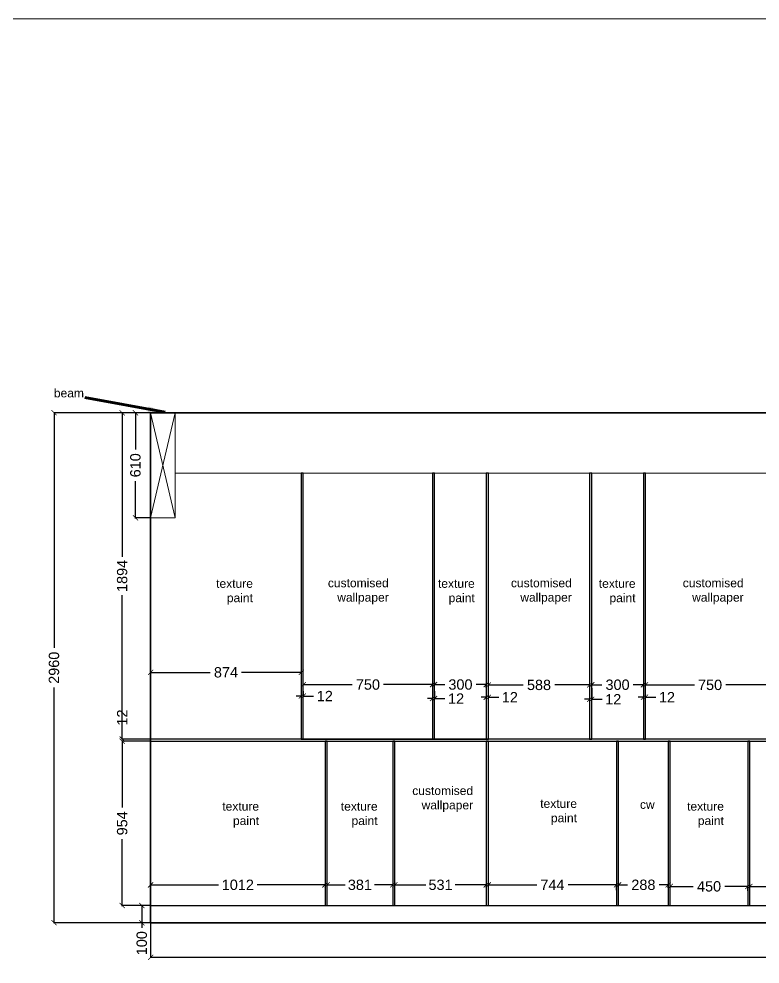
# Model space of a CAD drawing. Header units: millimetres. Extents: x 1464389 to 1998638, y -29162 to 256806.
# Drawn here: x 1528337 to 1532639, y 86230 to 91715 of the extents above; entities that cross this region are included whole.
import ezdxf

# ---------------------------------------------------------------- set-up
doc = ezdxf.new("R2010")
doc.units = ezdxf.units.MM
doc.header["$LTSCALE"] = 15
doc.header["$PDMODE"] = 35
doc.layers.get('0').update_dxf_attribs({"lineweight": 5})
for name, color, linetype, lineweight in [('dimension', 1, 'Continuous', 25), ('leader', 10, 'Continuous', 18), ('LS_DR_TEXT', 7, 'Continuous', 13), ('LS_DR_Wall', 5, 'Continuous', 35)]:
    doc.layers.add(name, color=color, linetype=linetype, lineweight=lineweight)
doc.layers.add('Furnitures', color=7, linetype='Continuous', lineweight=25, true_color=0x753b00)
doc.layers.add('LS_DR_Skirting', color=154, linetype='Continuous')
doc.layers.add('Text', color=250, linetype='Continuous')
doc.styles.add('ARIAL', font='arial.ttf')
doc.styles.add('ROMANS', font='romans.shx')
doc.dimstyles.new('MD50', dxfattribs={"dimscale": 50, "dimtxt": 1.9, "dimasz": 1.3, "dimexe": 1.3, "dimexo": 2.38, "dimgap": 1, "dimtad": 1, "dimdec": 0, "dimzin": 3, "dimdsep": 46, "dimtxsty": 'ROMANS', "dimblk": 'OBLIQUE', "dimcen": -1.9, "dimdle": 1.3, "dimclrd": 150, "dimclre": 150, "dimclrt": 256, "dimadec": 0, "dimazin": 0, "dimtfac": 1, "dimtdec": 0, "dimtix": 1, "dimtmove": 2, "dimatfit": 3, "dimfxl": 1, "dimtolj": 1, "dimtzin": 3, "dimarcsym": 0})
doc.dimstyles.new('SC-25', dxfattribs={"dimtxt": 60, "dimasz": 30, "dimexe": 0, "dimexo": 0, "dimgap": 25, "dimtad": 0, "dimdec": 0, "dimzin": 0, "dimdsep": 46, "dimtxsty": 'ARIAL', "dimblk": 'ARCHTICK', "dimcen": 0.09, "dimdle": 3, "dimclrd": 251, "dimclre": 251, "dimclrt": 1, "dimadec": 0, "dimazin": 0, "dimtfac": 1, "dimtdec": 0, "dimtofl": 0, "dimtmove": 0, "dimatfit": 2, "dimfxl": 100, "dimtolj": 1, "dimtzin": 0, "dimarcsym": 0})

# ---------------------------------------------------------------- blocks, each defined once
blk = doc.blocks.new('_ArchTick')
at = {"color": 0, "linetype": 'ByBlock', "const_width": 0.15}
blk.add_lwpolyline([(-0.5, -0.5), (0.5, 0.5)], dxfattribs=at)
blk = doc.blocks.new('*D2308')
at = {"layer": 'Defpoints', "color": 0, "ltscale": 0.25, "transparency": 16777216}
for p in [(1528541.3, 89429.5), (1529102.1, 89429.5), (1529102.1, 86469.5)]:
    blk.add_point(p, dxfattribs=at)
at = {"layer": 'dimension', "color": 251, "lineweight": -2, "ltscale": 0.25, "transparency": 16777216}
for p, q in [((1528541.3, 89432.5), (1528541.3, 88064.5)), ((1529102.1, 89429.5), (1528541.3, 89429.5)), ((1528541.3, 86466.5), (1528541.3, 87834.5)), ((1529102.1, 86469.5), (1528541.3, 86469.5))]:
    blk.add_line(p, q, dxfattribs=at)
at = {"layer": 'dimension', "color": 251, "lineweight": -2, "ltscale": 0.25, "transparency": 16777216, "xscale": 30, "yscale": 30, "zscale": 30}
for p, rotation in [((1528541.3, 89429.5), 90), ((1528541.3, 86469.5), 270)]:
    blk.add_blockref('_ArchTick', p, dxfattribs=dict(at, rotation=rotation))
at = {"layer": 'dimension', "color": 1, "ltscale": 0.25, "transparency": 16777216, "insert": (1528541.3, 87949.5), "char_height": 60, "attachment_point": 5, "rotation": 90, "style": 'ARIAL'}
blk.add_mtext('\\A1;2960', dxfattribs=at)
blk = doc.blocks.new('*D2309')
at = {"layer": 'Defpoints', "color": 0, "ltscale": 0.25, "transparency": 16777216}
for p in [(1529102.1, 89429.5), (1529013.7, 88819.5), (1529102.1, 88819.5)]:
    blk.add_point(p, dxfattribs=at)
at = {"layer": 'dimension', "color": 251, "lineweight": -2, "ltscale": 0.25, "transparency": 16777216}
for p, q in [((1529013.7, 89432.5), (1529013.7, 89215.8)), ((1529102.1, 89429.5), (1529013.7, 89429.5)), ((1529013.7, 88816.5), (1529013.7, 89033.1)), ((1529102.1, 88819.5), (1529013.7, 88819.5))]:
    blk.add_line(p, q, dxfattribs=at)
at = {"layer": 'dimension', "color": 251, "lineweight": -2, "ltscale": 0.25, "transparency": 16777216, "xscale": 30, "yscale": 30, "zscale": 30}
for p, rotation in [((1529013.7, 89429.5), 90), ((1529013.7, 88819.5), 270)]:
    blk.add_blockref('_ArchTick', p, dxfattribs=dict(at, rotation=rotation))
at = {"layer": 'dimension', "color": 1, "ltscale": 0.25, "transparency": 16777216, "insert": (1529013.7, 89124.5), "char_height": 60, "attachment_point": 5, "rotation": 90, "style": 'ARIAL'}
blk.add_mtext('\\A1;610', dxfattribs=at)
blk = doc.blocks.new('_Oblique')
at = {"color": 0, "linetype": 'ByBlock', "lineweight": -2}
blk.add_line((-0.5, -0.5), (0.5, 0.5), dxfattribs=at)
blk = doc.blocks.new('*D2310')
at = {"layer": 'Defpoints', "color": 0, "ltscale": 0.25, "transparency": 16777216}
for p in [(1529102.1, 86469.5), (1537380.1, 86469.5), (1537380.1, 86269.1)]:
    blk.add_point(p, dxfattribs=at)
at = {"layer": 'dimension', "color": 251, "lineweight": -2, "ltscale": 0.25, "transparency": 16777216}
for p, q in [((1529102.1, 86469.5), (1529102.1, 86269.1)), ((1537380.1, 86469.5), (1537380.1, 86269.1)), ((1529099.1, 86269.1), (1533126.4, 86269.1)), ((1537383.1, 86269.1), (1533355.8, 86269.1))]:
    blk.add_line(p, q, dxfattribs=at)
at = {"layer": 'dimension', "color": 251, "lineweight": -2, "ltscale": 0.25, "transparency": 16777216, "xscale": 30, "yscale": 30, "zscale": 30, "rotation": 180}
blk.add_blockref('_ArchTick', (1529102.1, 86269.1), dxfattribs=at)
at = {"layer": 'dimension', "color": 251, "lineweight": -2, "ltscale": 0.25, "transparency": 16777216, "xscale": 30, "yscale": 30, "zscale": 30}
blk.add_blockref('_ArchTick', (1537380.1, 86269.1), dxfattribs=at)
at = {"layer": 'dimension', "color": 1, "ltscale": 0.25, "transparency": 16777216, "insert": (1533241.1, 86269.1), "char_height": 60, "attachment_point": 5, "style": 'ARIAL'}
blk.add_mtext('\\A1;8278', dxfattribs=at)
blk = doc.blocks.new('*D2311')
at = {"layer": 'Defpoints', "color": 0, "ltscale": 0.25, "transparency": 16777216}
for p in [(1529102.1, 86569.7), (1529050.5, 86469.5), (1529102.1, 86469.5)]:
    blk.add_point(p, dxfattribs=at)
at = {"layer": 'dimension', "color": 251, "lineweight": -2, "ltscale": 0.25, "transparency": 16777216}
for p, q in [((1529050.5, 86572.7), (1529050.5, 86469.5)), ((1529102.1, 86569.7), (1529050.5, 86569.7)), ((1529102.1, 86469.5), (1529050.5, 86469.5)), ((1529050.5, 86469.5), (1529050.5, 86439.5))]:
    blk.add_line(p, q, dxfattribs=at)
at = {"layer": 'dimension', "color": 251, "lineweight": -2, "ltscale": 0.25, "transparency": 16777216, "xscale": 30, "yscale": 30, "zscale": 30}
for p, rotation in [((1529050.5, 86569.7), 90), ((1529050.5, 86469.5), 270)]:
    blk.add_blockref('_ArchTick', p, dxfattribs=dict(at, rotation=rotation))
at = {"layer": 'dimension', "color": 1, "ltscale": 0.25, "transparency": 16777216, "insert": (1529050.5, 86351.1), "char_height": 60, "attachment_point": 5, "rotation": 90, "style": 'ARIAL'}
blk.add_mtext('\\A1;100', dxfattribs=at)
blk = doc.blocks.new('*D2312')
at = {"layer": 'Defpoints', "color": 0, "ltscale": 0.25, "transparency": 16777216}
for p in [(1528936.9, 87523.7), (1529102.1, 87523.7), (1529102.1, 86569.7)]:
    blk.add_point(p, dxfattribs=at)
at = {"layer": 'dimension', "color": 251, "lineweight": -2, "ltscale": 0.25, "transparency": 16777216}
for p, q in [((1528936.9, 87526.7), (1528936.9, 87137.9)), ((1529102.1, 87523.7), (1528936.9, 87523.7)), ((1528936.9, 86566.7), (1528936.9, 86955.6)), ((1529102.1, 86569.7), (1528936.9, 86569.7))]:
    blk.add_line(p, q, dxfattribs=at)
at = {"layer": 'dimension', "color": 251, "lineweight": -2, "ltscale": 0.25, "transparency": 16777216, "xscale": 30, "yscale": 30, "zscale": 30}
for p, rotation in [((1528936.9, 87523.7), 90), ((1528936.9, 86569.7), 270)]:
    blk.add_blockref('_ArchTick', p, dxfattribs=dict(at, rotation=rotation))
at = {"layer": 'dimension', "color": 1, "ltscale": 0.25, "transparency": 16777216, "insert": (1528936.9, 87046.7), "char_height": 60, "attachment_point": 5, "rotation": 90, "style": 'ARIAL'}
blk.add_mtext('\\A1;954', dxfattribs=at)
blk = doc.blocks.new('*D2313')
at = {"layer": 'Defpoints', "color": 0, "ltscale": 0.25, "transparency": 16777216}
for p in [(1528936.9, 87535.7), (1529102.1, 87535.7), (1529102.1, 87523.7)]:
    blk.add_point(p, dxfattribs=at)
at = {"layer": 'dimension', "color": 251, "lineweight": -2, "ltscale": 0.25, "transparency": 16777216}
for p, q in [((1528936.9, 87535.7), (1528936.9, 87595.7)), ((1529102.1, 87535.7), (1528936.9, 87535.7)), ((1529102.1, 87523.7), (1528936.9, 87523.7)), ((1528936.9, 87523.7), (1528936.9, 87493.7))]:
    blk.add_line(p, q, dxfattribs=at)
at = {"layer": 'dimension', "color": 251, "lineweight": -2, "ltscale": 0.25, "transparency": 16777216, "xscale": 30, "yscale": 30, "zscale": 30}
for p, rotation in [((1528936.9, 87535.7), 270), ((1528936.9, 87523.7), 90)]:
    blk.add_blockref('_ArchTick', p, dxfattribs=dict(at, rotation=rotation))
at = {"layer": 'dimension', "color": 1, "ltscale": 0.25, "transparency": 16777216, "insert": (1528936.9, 87660.6), "char_height": 60, "attachment_point": 5, "rotation": 90, "style": 'ARIAL'}
blk.add_mtext('\\A1;12', dxfattribs=at)
blk = doc.blocks.new('*D1645')
at = {"layer": 'Defpoints', "color": 0, "ltscale": 0.25, "transparency": 16777216}
for p in [(1528936.9, 89429.5), (1529102.1, 89429.5), (1529102.1, 87535.7)]:
    blk.add_point(p, dxfattribs=at)
at = {"layer": 'dimension', "color": 251, "lineweight": -2, "ltscale": 0.25, "transparency": 16777216}
for p, q in [((1528936.9, 89432.5), (1528936.9, 88594.2)), ((1529102.1, 89429.5), (1528936.9, 89429.5)), ((1528936.9, 87532.7), (1528936.9, 88371)), ((1529102.1, 87535.7), (1528936.9, 87535.7))]:
    blk.add_line(p, q, dxfattribs=at)
at = {"layer": 'dimension', "color": 251, "lineweight": -2, "ltscale": 0.25, "transparency": 16777216, "xscale": 30, "yscale": 30, "zscale": 30}
for p, rotation in [((1528936.9, 89429.5), 90), ((1528936.9, 87535.7), 270)]:
    blk.add_blockref('_ArchTick', p, dxfattribs=dict(at, rotation=rotation))
at = {"layer": 'dimension', "color": 1, "ltscale": 0.25, "transparency": 16777216, "insert": (1528936.9, 88482.6), "char_height": 60, "attachment_point": 5, "rotation": 90, "style": 'ARIAL'}
blk.add_mtext('\\A1;1894', dxfattribs=at)
blk = doc.blocks.new('*D2314')
at = {"layer": 'Defpoints', "color": 0, "ltscale": 0.25, "transparency": 16777216}
for p in [(1529102.1, 87949.5), (1529976.1, 87949.5), (1529976.1, 87922.7)]:
    blk.add_point(p, dxfattribs=at)
at = {"layer": 'dimension', "color": 251, "lineweight": -2, "ltscale": 0.25, "transparency": 16777216}
for p, q in [((1529102.1, 87949.5), (1529102.1, 87922.7)), ((1529976.1, 87949.5), (1529976.1, 87922.7)), ((1529099.1, 87922.7), (1529447.9, 87922.7)), ((1529979.1, 87922.7), (1529630.3, 87922.7))]:
    blk.add_line(p, q, dxfattribs=at)
at = {"layer": 'dimension', "color": 251, "lineweight": -2, "ltscale": 0.25, "transparency": 16777216, "xscale": 30, "yscale": 30, "zscale": 30, "rotation": 180}
blk.add_blockref('_ArchTick', (1529102.1, 87922.7), dxfattribs=at)
at = {"layer": 'dimension', "color": 251, "lineweight": -2, "ltscale": 0.25, "transparency": 16777216, "xscale": 30, "yscale": 30, "zscale": 30}
blk.add_blockref('_ArchTick', (1529976.1, 87922.7), dxfattribs=at)
at = {"layer": 'dimension', "color": 1, "ltscale": 0.25, "transparency": 16777216, "insert": (1529539.1, 87922.7), "char_height": 60, "attachment_point": 5, "style": 'ARIAL'}
blk.add_mtext('\\A1;874', dxfattribs=at)
blk = doc.blocks.new('*D2315')
at = {"layer": 'Defpoints', "color": 0, "ltscale": 0.25, "transparency": 16777216}
for p in [(1529976.1, 87814.6), (1529988.1, 87814.6), (1529988.1, 87785.5)]:
    blk.add_point(p, dxfattribs=at)
at = {"layer": 'dimension', "color": 251, "lineweight": -2, "ltscale": 0.25, "transparency": 16777216}
for p, q in [((1529976.1, 87785.5), (1529946.1, 87785.5)), ((1529976.1, 87814.6), (1529976.1, 87785.5)), ((1529988.1, 87814.6), (1529988.1, 87785.5)), ((1529988.1, 87785.5), (1530048.1, 87785.5))]:
    blk.add_line(p, q, dxfattribs=at)
at = {"layer": 'dimension', "color": 251, "lineweight": -2, "ltscale": 0.25, "transparency": 16777216, "xscale": 30, "yscale": 30, "zscale": 30}
blk.add_blockref('_ArchTick', (1529976.1, 87785.5), dxfattribs=at)
at = {"layer": 'dimension', "color": 251, "lineweight": -2, "ltscale": 0.25, "transparency": 16777216, "xscale": 30, "yscale": 30, "zscale": 30, "rotation": 180}
blk.add_blockref('_ArchTick', (1529988.1, 87785.5), dxfattribs=at)
at = {"layer": 'dimension', "color": 1, "ltscale": 0.25, "transparency": 16777216, "insert": (1530112.9, 87785.5), "char_height": 60, "attachment_point": 5, "style": 'ARIAL'}
blk.add_mtext('\\A1;12', dxfattribs=at)
blk = doc.blocks.new('*D2316')
at = {"layer": 'Defpoints', "color": 0, "ltscale": 0.25, "transparency": 16777216}
for p in [(1529988.1, 87848.8), (1530738.1, 87851.7), (1530738.1, 87848.8)]:
    blk.add_point(p, dxfattribs=at)
at = {"layer": 'dimension', "color": 251, "lineweight": -2, "ltscale": 0.25, "transparency": 16777216}
for p, q in [((1529985.1, 87851.7), (1530272.2, 87851.7)), ((1529988.1, 87848.8), (1529988.1, 87851.7)), ((1530741.1, 87851.7), (1530454, 87851.7)), ((1530738.1, 87848.8), (1530738.1, 87851.7))]:
    blk.add_line(p, q, dxfattribs=at)
at = {"layer": 'dimension', "color": 251, "lineweight": -2, "ltscale": 0.25, "transparency": 16777216, "xscale": 30, "yscale": 30, "zscale": 30, "rotation": 180}
blk.add_blockref('_ArchTick', (1529988.1, 87851.7), dxfattribs=at)
at = {"layer": 'dimension', "color": 251, "lineweight": -2, "ltscale": 0.25, "transparency": 16777216, "xscale": 30, "yscale": 30, "zscale": 30}
blk.add_blockref('_ArchTick', (1530738.1, 87851.7), dxfattribs=at)
at = {"layer": 'dimension', "color": 1, "ltscale": 0.25, "transparency": 16777216, "insert": (1530363.1, 87851.7), "char_height": 60, "attachment_point": 5, "style": 'ARIAL'}
blk.add_mtext('\\A1;750', dxfattribs=at)
blk = doc.blocks.new('*D2317')
at = {"layer": 'Defpoints', "color": 0, "ltscale": 0.25, "transparency": 16777216}
for p in [(1530738.1, 87813.7), (1530750.1, 87813.7), (1530750.1, 87770.6)]:
    blk.add_point(p, dxfattribs=at)
at = {"layer": 'dimension', "color": 251, "lineweight": -2, "ltscale": 0.25, "transparency": 16777216}
for p, q in [((1530738.1, 87770.6), (1530708.1, 87770.6)), ((1530738.1, 87813.7), (1530738.1, 87770.6)), ((1530750.1, 87813.7), (1530750.1, 87770.6)), ((1530750.1, 87770.6), (1530810.1, 87770.6))]:
    blk.add_line(p, q, dxfattribs=at)
at = {"layer": 'dimension', "color": 251, "lineweight": -2, "ltscale": 0.25, "transparency": 16777216, "xscale": 30, "yscale": 30, "zscale": 30}
blk.add_blockref('_ArchTick', (1530738.1, 87770.6), dxfattribs=at)
at = {"layer": 'dimension', "color": 251, "lineweight": -2, "ltscale": 0.25, "transparency": 16777216, "xscale": 30, "yscale": 30, "zscale": 30, "rotation": 180}
blk.add_blockref('_ArchTick', (1530750.1, 87770.6), dxfattribs=at)
at = {"layer": 'dimension', "color": 1, "ltscale": 0.25, "transparency": 16777216, "insert": (1530874.9, 87770.6), "char_height": 60, "attachment_point": 5, "style": 'ARIAL'}
blk.add_mtext('\\A1;12', dxfattribs=at)
blk = doc.blocks.new('*D2318')
at = {"layer": 'Defpoints', "color": 0, "ltscale": 0.25, "transparency": 16777216}
for p in [(1530750.1, 87835.3), (1531050.1, 87851.9), (1531050.1, 87835.3)]:
    blk.add_point(p, dxfattribs=at)
at = {"layer": 'dimension', "color": 251, "lineweight": -2, "ltscale": 0.25, "transparency": 16777216}
for p, q in [((1530747.1, 87851.9), (1530808.9, 87851.9)), ((1530750.1, 87835.3), (1530750.1, 87851.9)), ((1531053.1, 87851.9), (1530991.3, 87851.9)), ((1531050.1, 87835.3), (1531050.1, 87851.9))]:
    blk.add_line(p, q, dxfattribs=at)
at = {"layer": 'dimension', "color": 251, "lineweight": -2, "ltscale": 0.25, "transparency": 16777216, "xscale": 30, "yscale": 30, "zscale": 30, "rotation": 180}
blk.add_blockref('_ArchTick', (1530750.1, 87851.9), dxfattribs=at)
at = {"layer": 'dimension', "color": 251, "lineweight": -2, "ltscale": 0.25, "transparency": 16777216, "xscale": 30, "yscale": 30, "zscale": 30}
blk.add_blockref('_ArchTick', (1531050.1, 87851.9), dxfattribs=at)
at = {"layer": 'dimension', "color": 1, "ltscale": 0.25, "transparency": 16777216, "insert": (1530900.1, 87851.9), "char_height": 60, "attachment_point": 5, "style": 'ARIAL'}
blk.add_mtext('\\A1;300', dxfattribs=at)
blk = doc.blocks.new('*D2319')
at = {"layer": 'Defpoints', "color": 0, "ltscale": 0.25, "transparency": 16777216}
for p in [(1531050.1, 87779.2), (1531062.1, 87779.2), (1531062.1, 87778.5)]:
    blk.add_point(p, dxfattribs=at)
at = {"layer": 'dimension', "color": 251, "lineweight": -2, "ltscale": 0.25, "transparency": 16777216}
for p, q in [((1531050.1, 87778.5), (1531020.1, 87778.5)), ((1531050.1, 87779.2), (1531050.1, 87778.5)), ((1531062.1, 87779.2), (1531062.1, 87778.5)), ((1531062.1, 87778.5), (1531122.1, 87778.5))]:
    blk.add_line(p, q, dxfattribs=at)
at = {"layer": 'dimension', "color": 251, "lineweight": -2, "ltscale": 0.25, "transparency": 16777216, "xscale": 30, "yscale": 30, "zscale": 30}
blk.add_blockref('_ArchTick', (1531050.1, 87778.5), dxfattribs=at)
at = {"layer": 'dimension', "color": 251, "lineweight": -2, "ltscale": 0.25, "transparency": 16777216, "xscale": 30, "yscale": 30, "zscale": 30, "rotation": 180}
blk.add_blockref('_ArchTick', (1531062.1, 87778.5), dxfattribs=at)
at = {"layer": 'dimension', "color": 1, "ltscale": 0.25, "transparency": 16777216, "insert": (1531186.9, 87778.5), "char_height": 60, "attachment_point": 5, "style": 'ARIAL'}
blk.add_mtext('\\A1;12', dxfattribs=at)
blk = doc.blocks.new('*D2320')
at = {"layer": 'Defpoints', "color": 0, "ltscale": 0.25, "transparency": 16777216}
for p in [(1531062.1, 87844.9), (1531650.1, 87849.7), (1531650.1, 87844.9)]:
    blk.add_point(p, dxfattribs=at)
at = {"layer": 'dimension', "color": 251, "lineweight": -2, "ltscale": 0.25, "transparency": 16777216}
for p, q in [((1531059.1, 87849.7), (1531264.8, 87849.7)), ((1531062.1, 87844.9), (1531062.1, 87849.7)), ((1531653.1, 87849.7), (1531447.4, 87849.7)), ((1531650.1, 87844.9), (1531650.1, 87849.7))]:
    blk.add_line(p, q, dxfattribs=at)
at = {"layer": 'dimension', "color": 251, "lineweight": -2, "ltscale": 0.25, "transparency": 16777216, "xscale": 30, "yscale": 30, "zscale": 30, "rotation": 180}
blk.add_blockref('_ArchTick', (1531062.1, 87849.7), dxfattribs=at)
at = {"layer": 'dimension', "color": 251, "lineweight": -2, "ltscale": 0.25, "transparency": 16777216, "xscale": 30, "yscale": 30, "zscale": 30}
blk.add_blockref('_ArchTick', (1531650.1, 87849.7), dxfattribs=at)
at = {"layer": 'dimension', "color": 1, "ltscale": 0.25, "transparency": 16777216, "insert": (1531356.1, 87849.7), "char_height": 60, "attachment_point": 5, "style": 'ARIAL'}
blk.add_mtext('\\A1;588', dxfattribs=at)
blk = doc.blocks.new('*D2321')
at = {"layer": 'Defpoints', "color": 0, "ltscale": 0.25, "transparency": 16777216}
for p in [(1531650.1, 87831.7), (1531662.1, 87831.7), (1531662.1, 87766.6)]:
    blk.add_point(p, dxfattribs=at)
at = {"layer": 'dimension', "color": 251, "lineweight": -2, "ltscale": 0.25, "transparency": 16777216}
for p, q in [((1531650.1, 87831.7), (1531650.1, 87766.6)), ((1531662.1, 87831.7), (1531662.1, 87766.6)), ((1531650.1, 87766.6), (1531620.1, 87766.6)), ((1531662.1, 87766.6), (1531722.1, 87766.6))]:
    blk.add_line(p, q, dxfattribs=at)
at = {"layer": 'dimension', "color": 251, "lineweight": -2, "ltscale": 0.25, "transparency": 16777216, "xscale": 30, "yscale": 30, "zscale": 30}
blk.add_blockref('_ArchTick', (1531650.1, 87766.6), dxfattribs=at)
at = {"layer": 'dimension', "color": 251, "lineweight": -2, "ltscale": 0.25, "transparency": 16777216, "xscale": 30, "yscale": 30, "zscale": 30, "rotation": 180}
blk.add_blockref('_ArchTick', (1531662.1, 87766.6), dxfattribs=at)
at = {"layer": 'dimension', "color": 1, "ltscale": 0.25, "transparency": 16777216, "insert": (1531786.9, 87766.6), "char_height": 60, "attachment_point": 5, "style": 'ARIAL'}
blk.add_mtext('\\A1;12', dxfattribs=at)
blk = doc.blocks.new('*D2322')
at = {"layer": 'Defpoints', "color": 0, "ltscale": 0.25, "transparency": 16777216}
for p in [(1531662.1, 87840.1), (1531962.1, 87850.8), (1531962.1, 87840.1)]:
    blk.add_point(p, dxfattribs=at)
at = {"layer": 'dimension', "color": 251, "lineweight": -2, "ltscale": 0.25, "transparency": 16777216}
for p, q in [((1531659.1, 87850.8), (1531720.9, 87850.8)), ((1531662.1, 87840.1), (1531662.1, 87850.8)), ((1531965.1, 87850.8), (1531903.3, 87850.8)), ((1531962.1, 87840.1), (1531962.1, 87850.8))]:
    blk.add_line(p, q, dxfattribs=at)
at = {"layer": 'dimension', "color": 251, "lineweight": -2, "ltscale": 0.25, "transparency": 16777216, "xscale": 30, "yscale": 30, "zscale": 30, "rotation": 180}
blk.add_blockref('_ArchTick', (1531662.1, 87850.8), dxfattribs=at)
at = {"layer": 'dimension', "color": 251, "lineweight": -2, "ltscale": 0.25, "transparency": 16777216, "xscale": 30, "yscale": 30, "zscale": 30}
blk.add_blockref('_ArchTick', (1531962.1, 87850.8), dxfattribs=at)
at = {"layer": 'dimension', "color": 1, "ltscale": 0.25, "transparency": 16777216, "insert": (1531812.1, 87850.8), "char_height": 60, "attachment_point": 5, "style": 'ARIAL'}
blk.add_mtext('\\A1;300', dxfattribs=at)
blk = doc.blocks.new('*D2323')
at = {"layer": 'Defpoints', "color": 0, "ltscale": 0.25, "transparency": 16777216}
for p in [(1531962.1, 87777.8), (1531974.1, 87778.8), (1531974.1, 87777.8)]:
    blk.add_point(p, dxfattribs=at)
at = {"layer": 'dimension', "color": 251, "lineweight": -2, "ltscale": 0.25, "transparency": 16777216}
for p, q in [((1531962.1, 87778.8), (1531932.1, 87778.8)), ((1531962.1, 87777.8), (1531962.1, 87778.8)), ((1531974.1, 87777.8), (1531974.1, 87778.8)), ((1531974.1, 87778.8), (1532034.1, 87778.8))]:
    blk.add_line(p, q, dxfattribs=at)
at = {"layer": 'dimension', "color": 251, "lineweight": -2, "ltscale": 0.25, "transparency": 16777216, "xscale": 30, "yscale": 30, "zscale": 30}
blk.add_blockref('_ArchTick', (1531962.1, 87778.8), dxfattribs=at)
at = {"layer": 'dimension', "color": 251, "lineweight": -2, "ltscale": 0.25, "transparency": 16777216, "xscale": 30, "yscale": 30, "zscale": 30, "rotation": 180}
blk.add_blockref('_ArchTick', (1531974.1, 87778.8), dxfattribs=at)
at = {"layer": 'dimension', "color": 1, "ltscale": 0.25, "transparency": 16777216, "insert": (1532098.9, 87778.8), "char_height": 60, "attachment_point": 5, "style": 'ARIAL'}
blk.add_mtext('\\A1;12', dxfattribs=at)
blk = doc.blocks.new('*D2324')
at = {"layer": 'Defpoints', "color": 0, "ltscale": 0.25, "transparency": 16777216}
for p in [(1531974.1, 87844.4), (1532724.1, 87849.8), (1532724.1, 87844.4)]:
    blk.add_point(p, dxfattribs=at)
at = {"layer": 'dimension', "color": 251, "lineweight": -2, "ltscale": 0.25, "transparency": 16777216}
for p, q in [((1531971.1, 87849.8), (1532258.2, 87849.8)), ((1531974.1, 87844.4), (1531974.1, 87849.8)), ((1532727.1, 87849.8), (1532440, 87849.8)), ((1532724.1, 87844.4), (1532724.1, 87849.8))]:
    blk.add_line(p, q, dxfattribs=at)
at = {"layer": 'dimension', "color": 251, "lineweight": -2, "ltscale": 0.25, "transparency": 16777216, "xscale": 30, "yscale": 30, "zscale": 30, "rotation": 180}
blk.add_blockref('_ArchTick', (1531974.1, 87849.8), dxfattribs=at)
at = {"layer": 'dimension', "color": 251, "lineweight": -2, "ltscale": 0.25, "transparency": 16777216, "xscale": 30, "yscale": 30, "zscale": 30}
blk.add_blockref('_ArchTick', (1532724.1, 87849.8), dxfattribs=at)
at = {"layer": 'dimension', "color": 1, "ltscale": 0.25, "transparency": 16777216, "insert": (1532349.1, 87849.8), "char_height": 60, "attachment_point": 5, "style": 'ARIAL'}
blk.add_mtext('\\A1;750', dxfattribs=at)
blk = doc.blocks.new('*D2341')
at = {"layer": 'Defpoints', "color": 0, "ltscale": 0.25, "transparency": 16777216}
for p in [(1529102.1, 86697.4), (1530114.1, 86697.4), (1530114.1, 86689.6)]:
    blk.add_point(p, dxfattribs=at)
at = {"layer": 'dimension', "color": 251, "lineweight": -2, "ltscale": 0.25, "transparency": 16777216}
for p, q in [((1529099.1, 86689.6), (1529496.6, 86689.6)), ((1529102.1, 86697.4), (1529102.1, 86689.6)), ((1530117.1, 86689.6), (1529719.6, 86689.6)), ((1530114.1, 86697.4), (1530114.1, 86689.6))]:
    blk.add_line(p, q, dxfattribs=at)
at = {"layer": 'dimension', "color": 251, "lineweight": -2, "ltscale": 0.25, "transparency": 16777216, "xscale": 30, "yscale": 30, "zscale": 30, "rotation": 180}
blk.add_blockref('_ArchTick', (1529102.1, 86689.6), dxfattribs=at)
at = {"layer": 'dimension', "color": 251, "lineweight": -2, "ltscale": 0.25, "transparency": 16777216, "xscale": 30, "yscale": 30, "zscale": 30}
blk.add_blockref('_ArchTick', (1530114.1, 86689.6), dxfattribs=at)
at = {"layer": 'dimension', "color": 1, "ltscale": 0.25, "transparency": 16777216, "insert": (1529608.1, 86689.6), "char_height": 60, "attachment_point": 5, "style": 'ARIAL'}
blk.add_mtext('\\A1;1012', dxfattribs=at)
blk = doc.blocks.new('*D2342')
at = {"layer": 'Defpoints', "color": 0, "ltscale": 0.25, "transparency": 16777216}
for p in [(1530126.1, 86689.6), (1530507.1, 86689.6), (1530507.1, 86689.6)]:
    blk.add_point(p, dxfattribs=at)
at = {"layer": 'dimension', "color": 251, "lineweight": -2, "ltscale": 0.25, "transparency": 16777216}
for p, q in [((1530123.1, 86689.6), (1530231.1, 86689.6)), ((1530510.1, 86689.6), (1530402.1, 86689.6))]:
    blk.add_line(p, q, dxfattribs=at)
at = {"layer": 'dimension', "color": 251, "lineweight": -2, "ltscale": 0.25, "transparency": 16777216, "xscale": 30, "yscale": 30, "zscale": 30, "rotation": 180}
blk.add_blockref('_ArchTick', (1530126.1, 86689.6), dxfattribs=at)
at = {"layer": 'dimension', "color": 251, "lineweight": -2, "ltscale": 0.25, "transparency": 16777216, "xscale": 30, "yscale": 30, "zscale": 30}
blk.add_blockref('_ArchTick', (1530507.1, 86689.6), dxfattribs=at)
at = {"layer": 'dimension', "color": 1, "ltscale": 0.25, "transparency": 16777216, "insert": (1530316.6, 86689.6), "char_height": 60, "attachment_point": 5, "style": 'ARIAL'}
blk.add_mtext('\\A1;381', dxfattribs=at)
blk = doc.blocks.new('*D2343')
at = {"layer": 'Defpoints', "color": 0, "ltscale": 0.25, "transparency": 16777216}
for p in [(1530519.1, 86689.6), (1531050.1, 86689.6), (1531050.1, 86689.6)]:
    blk.add_point(p, dxfattribs=at)
at = {"layer": 'dimension', "color": 251, "lineweight": -2, "ltscale": 0.25, "transparency": 16777216}
for p, q in [((1530516.1, 86689.6), (1530699.1, 86689.6)), ((1531053.1, 86689.6), (1530870.1, 86689.6))]:
    blk.add_line(p, q, dxfattribs=at)
at = {"layer": 'dimension', "color": 251, "lineweight": -2, "ltscale": 0.25, "transparency": 16777216, "xscale": 30, "yscale": 30, "zscale": 30, "rotation": 180}
blk.add_blockref('_ArchTick', (1530519.1, 86689.6), dxfattribs=at)
at = {"layer": 'dimension', "color": 251, "lineweight": -2, "ltscale": 0.25, "transparency": 16777216, "xscale": 30, "yscale": 30, "zscale": 30}
blk.add_blockref('_ArchTick', (1531050.1, 86689.6), dxfattribs=at)
at = {"layer": 'dimension', "color": 1, "ltscale": 0.25, "transparency": 16777216, "insert": (1530784.6, 86689.6), "char_height": 60, "attachment_point": 5, "style": 'ARIAL'}
blk.add_mtext('\\A1;531', dxfattribs=at)
blk = doc.blocks.new('*D2344')
at = {"layer": 'Defpoints', "color": 0, "ltscale": 0.25, "transparency": 16777216}
for p in [(1531806.1, 86689.6), (1531062.1, 86659.5), (1531806.1, 86659.5)]:
    blk.add_point(p, dxfattribs=at)
at = {"layer": 'dimension', "color": 251, "lineweight": -2, "ltscale": 0.25, "transparency": 16777216}
for p, q in [((1531059.1, 86689.6), (1531343.2, 86689.6)), ((1531062.1, 86659.5), (1531062.1, 86689.6)), ((1531809.1, 86689.6), (1531525, 86689.6)), ((1531806.1, 86659.5), (1531806.1, 86689.6))]:
    blk.add_line(p, q, dxfattribs=at)
at = {"layer": 'dimension', "color": 251, "lineweight": -2, "ltscale": 0.25, "transparency": 16777216, "xscale": 30, "yscale": 30, "zscale": 30, "rotation": 180}
blk.add_blockref('_ArchTick', (1531062.1, 86689.6), dxfattribs=at)
at = {"layer": 'dimension', "color": 251, "lineweight": -2, "ltscale": 0.25, "transparency": 16777216, "xscale": 30, "yscale": 30, "zscale": 30}
blk.add_blockref('_ArchTick', (1531806.1, 86689.6), dxfattribs=at)
at = {"layer": 'dimension', "color": 1, "ltscale": 0.25, "transparency": 16777216, "insert": (1531434.1, 86689.6), "char_height": 60, "attachment_point": 5, "style": 'ARIAL'}
blk.add_mtext('\\A1;744', dxfattribs=at)
blk = doc.blocks.new('*D2345')
at = {"layer": 'Defpoints', "color": 0, "ltscale": 0.25, "transparency": 16777216}
for p in [(1531818.1, 86671.5), (1532106.1, 86689.6), (1532106.1, 86671.5)]:
    blk.add_point(p, dxfattribs=at)
at = {"layer": 'dimension', "color": 251, "lineweight": -2, "ltscale": 0.25, "transparency": 16777216}
for p, q in [((1531815.1, 86689.6), (1531870.2, 86689.6)), ((1531818.1, 86671.5), (1531818.1, 86689.6)), ((1532109.1, 86689.6), (1532054, 86689.6)), ((1532106.1, 86671.5), (1532106.1, 86689.6))]:
    blk.add_line(p, q, dxfattribs=at)
at = {"layer": 'dimension', "color": 251, "lineweight": -2, "ltscale": 0.25, "transparency": 16777216, "xscale": 30, "yscale": 30, "zscale": 30, "rotation": 180}
blk.add_blockref('_ArchTick', (1531818.1, 86689.6), dxfattribs=at)
at = {"layer": 'dimension', "color": 251, "lineweight": -2, "ltscale": 0.25, "transparency": 16777216, "xscale": 30, "yscale": 30, "zscale": 30}
blk.add_blockref('_ArchTick', (1532106.1, 86689.6), dxfattribs=at)
at = {"layer": 'dimension', "color": 1, "ltscale": 0.25, "transparency": 16777216, "insert": (1531962.1, 86689.6), "char_height": 60, "attachment_point": 5, "style": 'ARIAL'}
blk.add_mtext('\\A1;288', dxfattribs=at)
blk = doc.blocks.new('*D2346')
at = {"layer": 'Defpoints', "color": 0, "ltscale": 0.25, "transparency": 16777216}
for p in [(1532568.1, 86680.6), (1532118.1, 86654.9), (1532568.1, 86654.9)]:
    blk.add_point(p, dxfattribs=at)
at = {"layer": 'dimension', "color": 251, "lineweight": -2, "ltscale": 0.25, "transparency": 16777216}
for p, q in [((1532115.1, 86680.6), (1532250.7, 86680.6)), ((1532118.1, 86654.9), (1532118.1, 86680.6)), ((1532571.1, 86680.6), (1532435.5, 86680.6)), ((1532568.1, 86654.9), (1532568.1, 86680.6))]:
    blk.add_line(p, q, dxfattribs=at)
at = {"layer": 'dimension', "color": 251, "lineweight": -2, "ltscale": 0.25, "transparency": 16777216, "xscale": 30, "yscale": 30, "zscale": 30, "rotation": 180}
blk.add_blockref('_ArchTick', (1532118.1, 86680.6), dxfattribs=at)
at = {"layer": 'dimension', "color": 251, "lineweight": -2, "ltscale": 0.25, "transparency": 16777216, "xscale": 30, "yscale": 30, "zscale": 30}
blk.add_blockref('_ArchTick', (1532568.1, 86680.6), dxfattribs=at)
at = {"layer": 'dimension', "color": 1, "ltscale": 0.25, "transparency": 16777216, "insert": (1532343.1, 86680.6), "char_height": 60, "attachment_point": 5, "style": 'ARIAL'}
blk.add_mtext('\\A1;450', dxfattribs=at)
blk = doc.blocks.new('*D2347')
at = {"layer": 'Defpoints', "color": 0, "ltscale": 0.25, "transparency": 16777216}
for p in [(1533324.1, 86680.6), (1532580.1, 86657.3), (1533324.1, 86657.3)]:
    blk.add_point(p, dxfattribs=at)
at = {"layer": 'dimension', "color": 251, "lineweight": -2, "ltscale": 0.25, "transparency": 16777216}
for p, q in [((1532577.1, 86680.6), (1532861.2, 86680.6)), ((1532580.1, 86657.3), (1532580.1, 86680.6)), ((1533327.1, 86680.6), (1533043, 86680.6)), ((1533324.1, 86657.3), (1533324.1, 86680.6))]:
    blk.add_line(p, q, dxfattribs=at)
at = {"layer": 'dimension', "color": 251, "lineweight": -2, "ltscale": 0.25, "transparency": 16777216, "xscale": 30, "yscale": 30, "zscale": 30, "rotation": 180}
blk.add_blockref('_ArchTick', (1532580.1, 86680.6), dxfattribs=at)
at = {"layer": 'dimension', "color": 251, "lineweight": -2, "ltscale": 0.25, "transparency": 16777216, "xscale": 30, "yscale": 30, "zscale": 30}
blk.add_blockref('_ArchTick', (1533324.1, 86680.6), dxfattribs=at)
at = {"layer": 'dimension', "color": 1, "ltscale": 0.25, "transparency": 16777216, "insert": (1532952.1, 86680.6), "char_height": 60, "attachment_point": 5, "style": 'ARIAL'}
blk.add_mtext('\\A1;744', dxfattribs=at)

msp = doc.modelspace()

# ---------------------------------------------------------------- linework, layer by layer
at = {"ltscale": 0.25}
for p, q in [((1529102.1, 89429.5), (1529245.1, 88819.5)), ((1529245.1, 89429.5), (1529102.1, 88819.5)), ((1529245.1, 89079.5), (1537380.1, 89079.5))]:
    msp.add_line(p, q, dxfattribs=at)
msp.add_lwpolyline([(1566247, 91715.1), (1520964.5, 91715.1)], dxfattribs=at)
msp.add_lwpolyline([(1529102.1, 89429.5), (1529245.1, 89429.5), (1529245.1, 88819.5), (1529102.1, 88819.5)], close=True, dxfattribs=at)
at = {"layer": 'Furnitures', "ltscale": 0.25}
for p, q in [((1529988.1, 87535.7), (1531050.1, 87535.7)), ((1532568.1, 87523.7), (1532568.1, 86569.7))]:
    msp.add_line(p, q, dxfattribs=at)
for points in [[(1529976.1, 89079.5), (1529976.1, 87535.7), (1529988.1, 87535.7), (1529988.1, 89079.5)], [(1530738.1, 89079.5), (1530738.1, 87535.7), (1530750.1, 87535.7), (1530750.1, 89079.5)], [(1530738.1, 89079.5), (1530738.1, 87535.7), (1530750.1, 87535.7), (1530750.1, 89079.5)], [(1531050.1, 89079.5), (1531050.1, 87535.7), (1531062.1, 87535.7), (1531062.1, 89079.5)], [(1531050.1, 89079.5), (1531050.1, 87535.7), (1531062.1, 87535.7), (1531062.1, 89079.5)], [(1531650.1, 89079.5), (1531650.1, 87535.7), (1531662.1, 87535.7), (1531662.1, 89079.5)], [(1531650.1, 89079.5), (1531650.1, 87535.7), (1531662.1, 87535.7), (1531662.1, 89079.5)], [(1531962.1, 89079.5), (1531962.1, 87535.7), (1531974.1, 87535.7), (1531974.1, 89079.5)], [(1537380.1, 87535.7), (1529102.1, 87535.7), (1529102.1, 87523.7), (1537380.1, 87523.7)], [(1530114.1, 87523.7), (1530114.1, 86569.7), (1530126.1, 86569.7), (1530126.1, 87523.7)], [(1530507.1, 87523.7), (1530507.1, 86569.7), (1530519.1, 86569.7), (1530519.1, 87523.7)], [(1531050.1, 87523.7), (1531050.1, 86569.7), (1531062.1, 86569.7), (1531062.1, 87523.7)], [(1531806.1, 87523.7), (1531806.1, 86569.7), (1531818.1, 86569.7), (1531818.1, 87523.7)], [(1532106.1, 87523.7), (1532106.1, 86569.7), (1532118.1, 86569.7), (1532118.1, 87523.7)], [(1532568.1, 87523.7), (1532568.1, 86569.7), (1532580.1, 86569.7), (1532580.1, 87523.7)]]:
    msp.add_lwpolyline(points, close=True, dxfattribs=at)
at = {"layer": 'LS_DR_Skirting', "ltscale": 0.25}
msp.add_line((1529102.1, 86569.7), (1537380.1, 86569.7), dxfattribs=at)
at = {"layer": 'LS_DR_Wall'}
msp.add_lwpolyline([(1529102.1, 89429.5), (1537380.1, 89429.5), (1537380.1, 86469.5), (1529102.1, 86469.5)], close=True, dxfattribs=at)

# ---------------------------------------------------------------- texts
at = {"layer": 'LS_DR_TEXT', "insert": (1528715, 89568.7), "char_height": 50, "attachment_point": 3, "style": 'ARIAL'}
msp.add_mtext_dynamic_manual_height_columns('beam', width=601.013, gutter_width=375, heights=[0], dxfattribs=at)
at = {"layer": 'Text', "char_height": 50, "attachment_point": 3, "style": 'ARIAL'}
for s, insert in [('texture\\P paint', (1529695.8, 88463.5)), ('customised\\Pwallpaper', (1530483.9, 88466.7)), ('texture\\P paint', (1530983.1, 88463.5)), ('customised\\Pwallpaper', (1531546.5, 88466.7)), ('texture\\P paint', (1531916.7, 88463.5)), ('customised\\Pwallpaper', (1532543.8, 88466.7)), ('customised\\Pwallpaper', (1530973.7, 87261.2)), ('texture\\P paint', (1529731.3, 87170.4)), ('texture\\P paint', (1530419.4, 87170.4)), ('texture\\P paint', (1531576.7, 87186.2)), ('cw', (1532027.6, 87180.8)), ('texture\\P paint', (1532429.3, 87170.4))]:
    msp.add_mtext_dynamic_manual_height_columns(s, width=601.013, gutter_width=375, heights=[0], dxfattribs=dict(at, insert=insert))

# ---------------------------------------------------------------- dimensions: what is measured, and where the dimension line sits
at = {"layer": 'dimension', "ltscale": 0.25}
for base, p1, p2, picture, middle in [((1528541.3, 89429.5), (1529102.1, 86469.5), (1529102.1, 89429.5), '*D2308', (1528541.3, 87949.5)), ((1528936.9, 89429.5), (1529102.1, 87535.7), (1529102.1, 89429.5), '*D1645', (1528936.9, 88482.6)), ((1529013.7, 88819.5), (1529102.1, 89429.5), (1529102.1, 88819.5), '*D2309', (1529013.7, 89124.5)), ((1528936.9, 87535.7), (1529102.1, 87523.7), (1529102.1, 87535.7), '*D2313', (1528936.9, 87660.6)), ((1528936.9, 87523.7), (1529102.1, 86569.7), (1529102.1, 87523.7), '*D2312', (1528936.9, 87046.7)), ((1529050.5, 86469.5), (1529102.1, 86569.7), (1529102.1, 86469.5), '*D2311', (1529050.5, 86351.1))]:
    dim = msp.add_linear_dim(base=base, p1=p1, p2=p2, angle=90, dimstyle='SC-25', dxfattribs=at)
    dim.commit()
    dim.dimension.update_dxf_attribs({"geometry": picture, "text_midpoint": middle})
for base, p1, p2, picture, middle in [((1529976.1, 87922.7), (1529102.1, 87949.5), (1529976.1, 87949.5), '*D2314', (1529539.1, 87922.7)), ((1530738.1, 87851.7), (1529988.1, 87848.8), (1530738.1, 87848.8), '*D2316', (1530363.1, 87851.7)), ((1531050.1, 87851.9), (1530750.1, 87835.3), (1531050.1, 87835.3), '*D2318', (1530900.1, 87851.9)), ((1531650.1, 87849.7), (1531062.1, 87844.9), (1531650.1, 87844.9), '*D2320', (1531356.1, 87849.7)), ((1531962.1, 87850.8), (1531662.1, 87840.1), (1531962.1, 87840.1), '*D2322', (1531812.1, 87850.8)), ((1532724.1, 87849.8), (1531974.1, 87844.4), (1532724.1, 87844.4), '*D2324', (1532349.1, 87849.8)), ((1529988.1, 87785.5), (1529976.1, 87814.6), (1529988.1, 87814.6), '*D2315', (1530112.9, 87785.5)), ((1531662.1, 87766.6), (1531650.1, 87831.7), (1531662.1, 87831.7), '*D2321', (1531786.9, 87766.6)), ((1530750.1, 87770.6), (1530738.1, 87813.7), (1530750.1, 87813.7), '*D2317', (1530874.9, 87770.6)), ((1531062.1, 87778.5), (1531050.1, 87779.2), (1531062.1, 87779.2), '*D2319', (1531186.9, 87778.5)), ((1531974.1, 87778.8), (1531962.1, 87777.8), (1531974.1, 87777.8), '*D2323', (1532098.9, 87778.8)), ((1530114.1, 86689.6), (1529102.1, 86697.4), (1530114.1, 86697.4), '*D2341', (1529608.1, 86689.6)), ((1530507.1, 86689.6), (1530126.1, 86689.6), (1530507.1, 86689.6), '*D2342', (1530316.6, 86689.6)), ((1531050.1, 86689.6), (1530519.1, 86689.6), (1531050.1, 86689.6), '*D2343', (1530784.6, 86689.6)), ((1531806.1, 86689.6), (1531062.1, 86659.5), (1531806.1, 86659.5), '*D2344', (1531434.1, 86689.6)), ((1532106.1, 86689.6), (1531818.1, 86671.5), (1532106.1, 86671.5), '*D2345', (1531962.1, 86689.6)), ((1532568.1, 86680.6), (1532118.1, 86654.9), (1532568.1, 86654.9), '*D2346', (1532343.1, 86680.6)), ((1533324.1, 86680.6), (1532580.1, 86657.3), (1533324.1, 86657.3), '*D2347', (1532952.1, 86680.6)), ((1537380.1, 86269.1), (1529102.1, 86469.5), (1537380.1, 86469.5), '*D2310', (1533241.1, 86269.1))]:
    dim = msp.add_linear_dim(base=base, p1=p1, p2=p2, dimstyle='SC-25', dxfattribs=at)
    dim.commit()
    dim.dimension.update_dxf_attribs({"geometry": picture, "text_midpoint": middle})

# ---------------------------------------------------------------- leaders
at = {"layer": 'leader', "ltscale": 0.25}
msp.add_leader([(1529185.8, 89432.5), (1528719.6, 89518.1)], dimstyle='MD50', override={"dimtxt": 2, "dimasz": 2, "dimgap": 1, "dimtad": 0, "dimclrd": 256, "dimclre": 8, "dimclrt": 1, "dimfxl": 30, "dimlwd": 65535, "dimlwe": 65535, "dimarcsym": 2}, dxfattribs=at)

doc.saveas('drawing.dxf')
